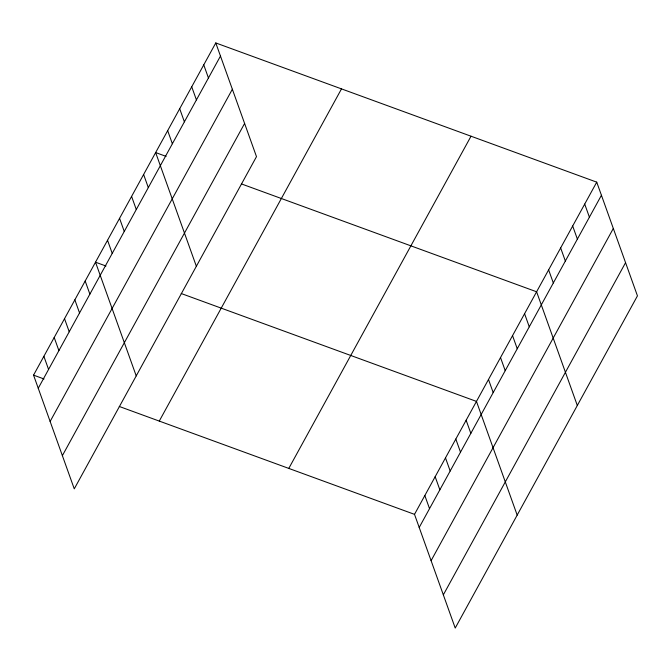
<?xml version="1.0" encoding="UTF-8"?>
<svg xmlns="http://www.w3.org/2000/svg" width="671" height="671" viewBox="0 0 671 671"><rect width="100%" height="100%" fill="white"/><g stroke="black" fill="none" stroke-linecap="round" stroke-linejoin="round"><path stroke-width="1.01" d="M215.777 42.944L256.49 156.645L74.263 488.849L33.55 375.139L215.777 42.944L596.737 182.151L637.45 295.861L455.223 628.056L414.51 514.355L596.737 182.151M38.247 388.249L220.474 56.054M50.132 421.447L232.359 89.251M62.378 455.651L244.605 123.447M159.27 421.086L341.497 88.882M288.79 468.417L471.025 136.213M419.207 527.465L601.434 195.261M431.092 560.662L613.319 228.459M443.338 594.858L625.565 262.663M166.123 156.393L155.647 152.569L196.351 266.27M241.359 183.888L536.607 291.784L577.312 405.485M105.984 266.018L95.508 262.193L136.221 375.894M181.22 293.521L476.469 401.409L517.182 515.11M33.55 375.139L44.026 378.972M119.27 406.467L414.51 514.355M584.709 204.076L589.406 217.194M572.682 226.01L577.379 239.119M560.654 247.935L565.351 261.044M548.626 269.859L553.323 282.969M524.579 313.709L529.268 326.819M512.552 335.634L517.24 348.744M500.524 357.559L505.213 370.669M488.496 379.484L493.185 392.594M466.144 420.231L470.832 433.34M455.819 439.052L460.507 452.17M445.485 457.882L450.182 470.992M435.16 476.704L439.857 489.813M424.835 495.533L429.532 508.643M203.749 64.869L208.446 77.979M191.721 86.794L196.418 99.904M179.694 108.719L184.391 121.828M167.666 130.644L172.363 143.753M143.619 174.494L148.308 187.603M131.591 196.418L136.28 209.528M119.564 218.343L124.252 231.453M107.536 240.268L112.225 253.378M85.183 281.015L89.872 294.124M74.858 299.845L79.547 312.954M64.525 318.666L69.222 331.776M54.2 337.496L58.897 350.606M43.875 356.318L48.572 369.427"/></g></svg>
